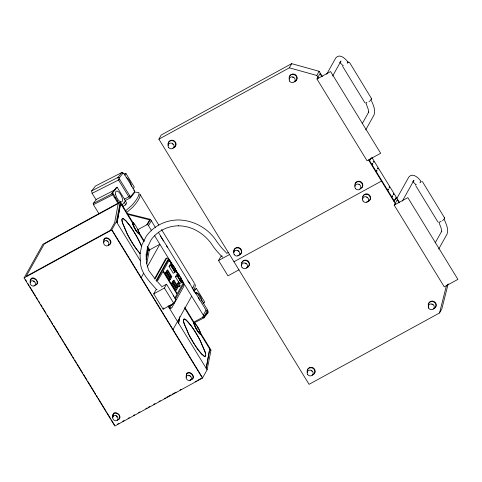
<?xml version="1.0" encoding="UTF-8"?>
<svg xmlns="http://www.w3.org/2000/svg" width="482" height="482" viewBox="0 0 482 482"><rect width="100%" height="100%" fill="white"/><g stroke="black" fill="none" stroke-linecap="round" stroke-linejoin="round"><path stroke-width="0.72" d="M181.943 280.723L183.154 283.193L177.201 293.61L163.271 270.872L169.092 260.232L172.55 265.389M95.978 199.62L92.116 193.312L91.628 190.908L95.514 186.016L121.819 172.52L124.181 173.803L134.177 190.119L134.52 191.818L134.333 192.951L130.447 197.843L125.181 200.542M194.101 322.928L203.964 317.867L207.856 312.975L208.043 311.842L207.7 310.143L197.698 293.827L195.343 292.544L197.698 293.827M120.313 204.175L117.036 222.75L120.675 203.621M146.311 258.575L147.95 249.29L149.173 250.664L146.781 263.75M178.563 323.193L179.575 317.481M209.224 351.161L206.2 368.308L209.809 349.137M199.235 330.833L211.02 350.071L207.103 369.784L202.446 378.117L114.83 426.034L24.1 277.915L111.722 230.004L116.379 221.672L120.289 201.952L133.249 223.112M146.197 259.75L148.281 248.688M178.593 323.241L179.84 316.608M322.265 76.415L319.126 71.3L291.682 63.654L161.223 134.996L158.891 139.171L309.058 384.323L439.524 312.981L446.181 286.688L447.182 284.898M448.152 283.934L441.855 308.811L439.524 312.981M134.52 191.818L130.863 196.427L130.447 197.843L128.845 196.843L118.415 179.816L117.933 177.418L121.819 172.52L124.181 173.803M36.777 284.103C39.458 278.56 28.45 275.837 30.348 282.633M103.883 240.132L104.148 239.283M110.251 243.922C111.83 240.663 107.275 236.349 104.383 239.012M116.891 417.195L116.909 416.508M119.265 418.768C121.946 413.231 110.944 410.501 112.836 417.298M186.371 374.797L186.636 373.948M192.74 378.587C194.324 375.327 189.763 371.013 186.871 373.677M169.092 266.45L170.803 265.516L171.556 263.106L170.7 263.57L169.092 266.45L173.267 273.258L174.972 272.324L175.725 269.914M172.52 265.046L171.923 266.968L171.399 266.112L172.002 264.196L172.52 265.046L171.375 265.703M172.176 267.402L173.213 265.227L175.562 269.058L174.96 270.986L174.526 271.233L172.176 267.402L173.213 265.227M174.526 271.233L174.93 269.944M175.478 276.867L177.183 275.933L177.936 273.523L177.081 273.987L175.478 276.867L179.647 283.675L181.353 282.741L182.106 280.331M177.78 276.541L178.816 274.366L181.16 278.198L180.557 280.126L180.123 280.373L177.78 276.541L178.816 274.366M180.123 280.373L181.16 278.198M181.509 279.717L180.907 281.639L180.388 280.789L180.991 278.867L181.509 279.717L179.792 280.699M342.624 66.329L364.85 102.72M371.538 98.659L349.462 62.317L348.046 62.1M371.17 99.726L371.598 98.491M415.671 185.576L437.897 221.967M444.585 217.912L422.359 181.521M444.217 218.973L444.645 217.737M24.1 277.915L42.904 244.272L120.289 201.952M122.53 206.543L125.73 204.796L126.694 203.073L125.206 200.639M146.823 224.781L149.565 219.876L127.17 214.207M137.617 229.818L147.655 224.329L150.438 219.352L127.284 213.568M148.51 225.721L151.294 220.744M149.173 250.664L149.631 249.851L159.861 244.254L147.167 266.968M141.208 277.626L143.636 273.288M154.469 278.897L165.796 258.635A4.067 1.139 61.3 0 1 166.621 258.641M154.957 279.084L166.645 258.171A4.067 1.139 61.3 0 1 169.11 259.997M156.011 280.765L167.742 259.816A2.036 0.572 61.3 0 1 168.357 260.087M157.03 281.783L163.006 271.487L176.743 293.773L176.852 294.502L174.701 298.352M161.512 286.959L166.537 284.211L175.924 299.533L173.785 303.359L163.103 309.197L153.722 293.875L155.855 290.056L157.114 289.369M165.236 273.354L166.844 270.474L167.694 270.01L171.869 276.819L170.26 279.693L169.405 280.163L165.236 273.354L166.085 272.884L167.694 270.01M169.58 278.078L170.971 276.656L167.838 271.547L167.037 272.987L170.164 278.09L170.971 276.656M153.722 293.875L164.398 288.037L166.537 284.211M158.891 139.171L289.351 67.823L291.682 63.654M171.496 283.567L173.098 280.693L173.954 280.223L178.123 287.031L176.514 289.911L175.665 290.375L171.496 283.567L172.345 283.103L173.954 280.223M163.103 309.197L163.82 307.926M177.225 286.868L176.424 288.308L173.291 283.199L174.098 281.759L177.225 286.868L176.376 287.332L173.243 282.229M172.713 303.684L171.556 305.715A2.042 0.572 61.3 0 1 170.52 304.943M175.267 299.117L183.696 284A2.036 0.572 61.3 0 0 183.07 282.024L180.593 277.855M173.02 329.549L191.667 296.177M318.367 78.03L316.801 75.469L319.126 71.3M316.963 79.012L330.604 71.553L380.659 153.27L367.019 160.729L316.963 79.012L319.982 73.601L321.94 76.795M238.933 269.842L227.956 275.843L218.569 260.521L220.744 256.635L222.033 255.924M326.676 74.246L335.797 57.924C339.461 53.231 345.275 58.322 347.661 61.804M332.646 76.017L341.015 61.033L340.268 61.81M193.403 322.392L204.097 316.547L203.265 315.108L206.043 310.131M204.097 316.547L206.898 311.529L158.331 232.24M362.229 123.663L368.784 111.938L368.591 112.728L368.224 109.173L365.977 103.275M365.705 129.893L374.098 114.873C375.827 110.089 373.243 105.028 371.453 100.648M370.61 158.638L369.242 161.084L371.038 158.403M394.276 201.024L396.331 197.355L393.854 201.259L394.276 201.024L369.67 160.849M396.746 198.626L408.79 177.081C412.447 172.387 418.268 177.484 420.653 180.961M394.198 205.103L407.844 197.644L457.9 279.361L444.259 286.826L394.198 205.103L397.222 199.699L399.18 202.886M402.356 201.042L414.008 180.196L413.261 180.973M435.222 242.826L441.777 231.095L441.584 231.89L441.217 228.335L438.969 222.437M438.698 249.049L447.091 234.035C448.814 229.251 446.23 224.184 444.446 219.81M133.845 190.547L134.177 190.119M207.368 310.571L207.7 310.143M123.049 173.092L119.391 177.701L119.735 179.4L129.73 195.716L128.845 196.843L124.242 199.205M98.906 213.634L93.43 204.693L93.189 203.494L96.52 199.295L114.933 189.848M124.627 175.159L125.959 173.484L134.303 187.1L132.966 188.781M118.289 203.747L111.842 193.222L116.283 187.625L117.108 187.203L125.453 200.825L121.892 205.302M111.842 193.222L112.661 192.8L117.108 187.203M193.752 291.062L196.355 288.399L204.693 302.021L203.362 303.696M194.132 291.2L196.355 288.399M202.982 303.558L203.874 302.443M208.043 311.842L204.38 316.451L203.964 317.867L202.368 316.867M170.767 306.106L170.706 306.184A2.042 0.572 61.3 0 1 169.664 305.413M125.681 210.736L131.658 205.531A97.768 16.249 -31.5 0 0 138.888 192.583L134.484 191.999M126.724 212.442L132.701 207.236A97.768 16.249 -31.5 0 0 139.937 194.288L158.795 225.082M118.367 419.551L119.03 419.039M188.884 375.779L189.709 375.617L190.438 376.569M192.505 378.858L191.041 379.659M175.129 269.299L175.562 269.058M226.552 253.454L228.492 252.393M218.569 260.521L229.546 254.52M233.975 261.744L381.491 181.075M117.524 424.148L118.837 423.431M122.783 421.268L124.103 420.551M128.049 418.394L129.363 417.671M133.309 415.514L134.629 414.797M138.575 412.634L139.888 411.917M145.811 408.676L147.124 407.959M148.444 407.242L149.757 406.519M153.704 404.362L155.023 403.639M158.97 401.482L160.283 400.765M164.229 398.602L165.549 397.885M166.862 397.168L170.809 395.005M172.128 394.288L176.075 392.131M180.021 389.968L181.34 389.251M195.156 381.696L196.469 380.973M197.783 380.256L201.072 378.454M91.628 190.908L117.933 177.418L119.391 177.701M125.139 173.906L125.959 173.484M92.116 193.312L119.735 179.4M93.189 203.494L112.258 193.71M93.43 204.693L113.162 194.571M108.552 244.995L109.354 244.705M108.311 245.428C116.638 241.44 102.431 232.258 103.823 242.452M33.089 281.163L33.963 281.247L34.421 281.843M117.325 420.274C125.555 416.695 111.854 407.103 113.077 416.864M178.563 225.805C167.772 225.931 157.204 231.005 151.029 239.97L147.715 246.808L146.1 254.604L146.438 262.708M106.763 240.91L107.631 241.229M33.951 285.645C43.862 283.802 29.709 271.48 30.589 282.199M189.914 380.135C199.982 377.912 185.245 365.898 186.311 377.117M178.394 225.817C192.927 225.859 205.953 234.583 213.351 246.736C216.201 250.453 219.244 254.05 222.702 257.219M116.005 415.749L116.801 416.279M289.351 67.823L316.801 75.469M129.73 195.716L130.863 196.427M132.96 222.533L134.749 224.437A6.38 1.036 60.1 0 1 137.575 229.052L139.027 232.426A6.754 1.097 60.1 0 1 138.732 233.71L136.948 231.806A6.38 1.036 60.1 0 1 134.117 227.197L132.664 223.823M339.708 62.323L342.786 65.413M412.7 181.479L415.779 184.57M226.287 252.725C222.823 249.387 219.774 245.657 216.924 241.795C208.796 228.607 193.842 220.208 178.346 219.943L178.177 219.955C165.621 220.105 153.33 226.004 146.142 236.433L141.913 244.874L140.033 253.948L140.467 263.594C141.756 274.336 149.968 281.819 156.602 289.64M161.356 286.025L157.873 282.151M134.104 223.811L132.851 222.6A6.754 1.097 60.1 0 0 132.556 223.883L134.008 227.257A6.38 1.036 60.1 0 0 136.84 231.872L138.623 233.776A6.754 1.097 60.1 0 0 139.063 233.065M140.099 253.49L136.731 249.375M140.003 253.55L136.635 249.429A21.033 3.416 60.1 0 1 127.302 234.228L122.518 223.1A22.268 3.615 60.1 0 1 123.494 218.864L126.013 221.015L129.387 225.136A21.033 3.416 60.1 0 1 138.714 240.337L141.353 245.862M154.336 277.885L148.655 270.372L146.407 262.509M196.198 324.982L194.397 323.048A6.754 1.097 60.1 0 0 194.077 324.296L195.511 327.658A6.38 1.036 60.1 0 0 198.337 332.279L200.138 334.213A6.754 1.097 60.1 0 0 200.458 332.966L199.024 329.61A6.38 1.036 60.1 0 0 196.764 325.79M187.745 280.855L189.956 283.838M371.718 157.18L399.506 202.506M368.549 159.958L395.602 204.121M161.548 229.571L194.162 282.82A97.768 16.249 -31.5 0 1 192.812 288.049M150.438 219.352L155.596 227.769M160.422 236.078L163.422 240.982M192.005 287.64L195.758 293.767M173.484 266.365L169.778 260.328A2.036 0.572 61.3 0 0 168.598 259.352L156.457 281.066A2.042 0.572 61.3 0 0 156.445 281.187M173.833 266.817L179.834 276.614M147.655 224.329L151.637 230.83M154.379 235.3L173.538 266.588M175.105 269.137L178.316 274.385M180.973 278.717L203.265 315.108M172.785 265.474L173.954 267.389M175.285 269.86L178.027 274.33M169.387 260.437L170.152 261.684M175.129 269.812L175.894 271.059M177.045 272.933L177.81 274.186M172.61 267.155L174.96 270.986M178.207 276.294L180.557 280.126M170.803 265.516L174.972 272.324M177.183 275.933L181.353 282.741M178.665 281.765L179.19 282.621M166.989 272.011L170.116 277.12M124.236 202.368L125.73 204.796M166.085 272.884L170.26 279.693M172.345 283.103L176.514 289.911M137.966 230.806L144.251 241.066M147.781 246.838L149.745 250.044M184.702 307.106L195.306 324.422M119.988 202.494L132.948 223.654M138.84 233.276L144.004 241.705M147.088 246.742L149.444 250.586M184.793 308.293L194.65 324.38M200.09 333.267L210.718 350.613M112.661 192.8L119.108 203.326M114.722 197.126L115.505 198.403M116.68 200.319L117.463 201.597M164.398 288.037L173.785 303.359M116.379 221.672L140.395 260.882M168.097 306.106L207.103 369.784M112.39 230.583L202.078 376.996M111.722 230.004L202.446 378.117M25.558 279.783L26.739 281.705M27.92 283.633L29.101 285.561M29.884 286.844L35.397 295.834M36.18 297.117L37.753 299.69M38.542 300.973L39.723 302.901M40.506 304.184L42.079 306.751M42.868 308.034L46.013 313.173M47.194 315.101L48.375 317.029M49.164 318.313L50.339 320.235M51.128 321.524L52.701 324.091M53.49 325.374L58.997 334.363M59.78 335.647L61.353 338.219M62.142 339.503L63.323 341.431M64.112 342.714L71.975 355.553M72.764 356.843L73.945 358.765M74.728 360.054L76.301 362.621M77.09 363.904L82.597 372.893M83.386 374.177L86.923 379.961M87.712 381.244L95.581 394.083M96.364 395.373L97.545 397.295M98.334 398.578L106.197 411.423M106.986 412.706L110.523 418.49M111.312 419.774L114.457 424.907M198.403 297.629L199.602 300.153M166.447 245.458L167.344 247.35M141.72 246.398L138.81 240.283A21.033 3.416 60.1 0 0 129.483 225.076L126.115 220.961L123.585 218.804A22.268 3.615 60.1 0 0 122.621 223.046L127.399 234.174A21.033 3.416 60.1 0 0 136.731 249.375M138.352 230.968L138.918 232.487M207.489 311.173L207.856 312.975M347.287 62.299A3.031 0.506 -31.5 0 1 347.829 62.726M347.564 62.961A3.031 0.506 -31.5 0 1 347.239 63.226M343.329 65.365A3.031 0.506 -31.5 0 1 343.027 65.347M370.833 99.623A3.031 0.506 -31.5 0 1 369.839 101.009M369.429 101.298A3.031 0.506 -31.5 0 1 368.989 101.582M366.874 102.696A3.031 0.506 -31.5 0 1 366.555 102.805M366.115 102.889A3.031 0.506 -31.5 0 1 366.133 102.473M237.295 250.73A0.994 0.94 29.2 0 1 238.042 250.845M238.409 251.2A0.994 0.94 29.2 0 1 238.512 251.429M233.933 251.11A3.946 3.736 29.2 0 1 239.693 247.965A3.946 3.736 29.2 0 1 239.861 254.514M233.83 252.556A3.946 3.736 29.2 0 1 236.795 247.917A3.946 3.736 29.2 0 1 241.446 251.411A3.946 3.736 29.2 0 1 237.668 255.442M172.363 143.624A0.994 0.94 29.2 0 1 172.568 143.775M172.833 144.208A0.994 0.94 29.2 0 1 172.875 144.455M168.411 144.871A3.946 3.736 29.2 0 1 170.724 140.389A3.946 3.736 29.2 0 1 175.641 142.455A3.946 3.736 29.2 0 1 174.183 147.293M168.152 145.335A3.946 3.736 29.2 0 1 170.791 140.756A3.946 3.736 29.2 0 1 175.629 143.54A3.946 3.736 29.2 0 1 172.996 148.113M358.915 184.51A0.994 0.94 29.2 0 1 359.361 184.769M355.15 183.901A3.946 3.736 29.2 0 1 360.807 181.732A3.946 3.736 29.2 0 1 361.765 187.703M354.945 186.323A3.946 3.736 29.2 0 1 357.578 181.75A3.946 3.736 29.2 0 1 362.422 184.528A3.946 3.736 29.2 0 1 359.789 189.101M292.496 77.367A0.994 0.94 29.2 0 1 293.472 77.391M289.471 76.68A3.946 3.736 29.2 0 1 295.556 74.794A3.946 3.736 29.2 0 1 295.297 81.066M289.266 79.102A3.946 3.736 29.2 0 1 291.899 74.529A3.946 3.736 29.2 0 1 296.743 77.307A3.946 3.736 29.2 0 1 294.11 81.88M444.181 218.888A3.031 0.506 -31.5 0 1 443.85 219.479M443.585 219.72A3.031 0.506 -31.5 0 1 443.265 219.985M442.886 220.262A3.031 0.506 -31.5 0 1 442.476 220.545M441.132 221.358A3.031 0.506 -31.5 0 1 440.699 221.587M440.289 221.786A3.031 0.506 -31.5 0 1 439.921 221.943M439.349 222.124A3.031 0.506 -31.5 0 1 439.018 222.021M420.653 181.431A3.031 0.506 -31.5 0 1 420.611 182.214M420.286 182.473A3.031 0.506 -31.5 0 1 419.912 182.756M416.189 184.63A3.031 0.506 -31.5 0 1 416.087 184.389M245.043 263.377A0.994 0.94 29.2 0 1 246.157 263.847M241.789 262.786A3.946 3.736 29.2 0 1 247.869 260.895A3.946 3.736 29.2 0 1 247.609 267.167M241.578 265.202A3.946 3.736 29.2 0 1 244.217 260.629A3.946 3.736 29.2 0 1 249.055 263.407A3.946 3.736 29.2 0 1 246.423 267.986M311.227 370.61A0.994 0.94 29.2 0 1 311.938 371.303M307.468 370.007A3.946 3.736 29.2 0 1 313.119 367.832A3.946 3.736 29.2 0 1 314.077 373.803M307.257 372.423A3.946 3.736 29.2 0 1 309.896 367.85A3.946 3.736 29.2 0 1 314.734 370.628A3.946 3.736 29.2 0 1 312.101 375.207M366.663 197.156A0.994 0.94 29.2 0 1 367.374 197.849M362.898 196.554A3.946 3.736 29.2 0 1 368.983 194.662A3.946 3.736 29.2 0 1 368.724 200.934M362.693 198.97A3.946 3.736 29.2 0 1 365.657 194.33A3.946 3.736 29.2 0 1 370.303 197.831A3.946 3.736 29.2 0 1 366.531 201.862M431.83 304.371A0.994 0.94 29.2 0 1 432.342 304.377M432.583 304.479A0.994 0.94 29.2 0 1 432.95 304.835M428.474 304.751A3.946 3.736 29.2 0 1 433.77 301.37A3.946 3.736 29.2 0 1 435.192 307.57M434.403 308.155A3.946 3.736 29.2 0 1 433.475 308.51M428.787 307.112A3.946 3.736 29.2 0 1 430.372 301.828A3.946 3.736 29.2 0 1 435.74 304.082A3.946 3.736 29.2 0 1 433.216 308.974M182.407 281.687A4.067 1.139 61.3 0 1 182.672 282.139M182.925 282.609A4.067 1.139 61.3 0 1 183.16 283.079M183.365 283.549A4.067 1.139 61.3 0 1 183.853 286.26L171.803 307.829A4.067 1.139 61.3 0 1 169.062 305.564M170.947 308.293A4.067 1.139 61.3 0 1 168.206 306.028M173.177 295.894A2.024 0.566 61.3 0 1 173.4 296.364M179.238 286.157A2.024 0.566 61.3 0 1 178.509 286.416A2.024 0.566 61.3 0 1 177.171 284.037A2.024 0.566 61.3 0 1 177.665 283.362M137.707 232.276A4.971 0.807 60.1 0 1 137.388 231.969M136.165 230.39A4.971 0.807 60.1 0 1 133.478 225.383M133.297 224.859A4.971 0.807 60.1 0 1 133.195 224.437M134.086 224.401A4.971 0.807 60.1 0 1 134.46 224.829M126.097 177.364A6.073 2.482 62.8 0 1 131.393 186.347M195.3 293.104A6.073 2.482 62.8 0 1 199.156 294.604A6.073 2.482 62.8 0 1 202.024 301.322M195.204 284.519A97.768 16.249 -31.5 0 1 193.854 289.754M198.897 332.393A4.971 0.807 60.1 0 1 198.114 331.429M197.668 330.803A4.971 0.807 60.1 0 1 194.818 325.284M197.777 327.905A4.971 0.807 60.1 0 1 198.216 328.67M199.295 330.851A4.971 0.807 60.1 0 1 199.536 331.459M205.627 355.264A22.268 3.615 60.1 0 1 204 356.12L201.452 353.915L198.066 349.751A21.033 3.416 60.1 0 1 188.751 334.508L184.016 323.44A22.268 3.615 60.1 0 1 185.07 319.337L187.618 321.542L191.005 325.705A21.033 3.416 60.1 0 1 200.325 340.949L205.055 352.017A22.268 3.615 60.1 0 1 205.507 353.884M30.167 282.446C29.39 285.495 34.65 287.995 35.451 284.38C36.234 281.331 30.975 278.831 30.167 282.446M103.642 242.265C102.865 245.314 108.125 247.814 108.926 244.199C109.709 241.151 104.449 238.65 103.642 242.265M112.661 417.111C111.878 420.159 117.138 422.66 117.945 419.045C118.723 415.996 113.463 413.496 112.661 417.111M186.136 376.93C185.353 379.979 190.613 382.479 191.42 378.864C192.198 375.815 186.938 373.321 186.136 376.93M118.253 203.476L114.65 222.648L110.348 230.342L26.136 276.391L44.278 243.934L118.253 203.476M372.279 163.32L372.767 164.193L372.279 163.32M373.405 161.301L373.893 162.175L373.405 161.301M376.448 170.128L376.942 171.002L376.448 170.128M377.575 168.116L378.069 168.989L377.575 168.116M388.022 189.022L388.516 189.896L388.022 189.022M389.149 187.01L389.643 187.884L389.149 187.01M392.197 195.831L392.685 196.704L392.221 195.812M393.318 193.818L393.812 194.692L393.318 193.818M194.855 323.241L194.505 322.988A6.754 1.097 60.1 0 0 194.186 324.235L195.62 327.591A6.38 1.036 60.1 0 0 198.445 332.219L200.247 334.147A6.754 1.097 60.1 0 0 200.566 332.905L199.132 329.543A6.38 1.036 60.1 0 0 196.307 324.922L194.855 323.241M186.317 320.114L185.166 319.277A22.268 3.615 60.1 0 0 184.118 323.386L188.848 334.454A21.033 3.416 60.1 0 0 198.162 349.697L201.548 353.854L204.103 356.065A22.268 3.615 60.1 0 0 205.151 351.956L200.422 340.888A21.033 3.416 60.1 0 0 191.101 325.651L186.317 320.114M234.18 254.55A3.037 2.874 29.2 0 0 239.367 254.665A3.037 2.874 29.2 0 0 236.662 250.242A3.037 2.874 29.2 0 0 234.18 254.55M168.501 147.329A3.037 2.874 29.2 0 0 173.689 147.444A3.037 2.874 29.2 0 0 170.983 143.021A3.037 2.874 29.2 0 0 168.501 147.329M355.288 188.323A3.037 2.874 29.2 0 0 360.482 188.432A3.037 2.874 29.2 0 0 357.771 184.01A3.037 2.874 29.2 0 0 355.288 188.323M289.61 81.103A3.037 2.874 29.2 0 0 294.803 81.211A3.037 2.874 29.2 0 0 292.092 76.789A3.037 2.874 29.2 0 0 289.61 81.103M241.928 267.203A3.037 2.874 29.2 0 0 247.115 267.311A3.037 2.874 29.2 0 0 244.41 262.889A3.037 2.874 29.2 0 0 241.928 267.203M307.606 374.424A3.037 2.874 29.2 0 0 312.794 374.532A3.037 2.874 29.2 0 0 310.089 370.11A3.037 2.874 29.2 0 0 307.606 374.424M363.036 200.97A3.037 2.874 29.2 0 0 368.23 201.084A3.037 2.874 29.2 0 0 365.519 196.662A3.037 2.874 29.2 0 0 363.036 200.97M428.715 308.191A3.037 2.874 29.2 0 0 433.908 308.305A3.037 2.874 29.2 0 0 431.197 303.883A3.037 2.874 29.2 0 0 428.715 308.191M178.063 283.705A2.024 0.566 61.3 0 0 179.949 286.296A2.024 0.566 61.3 0 0 179.069 283.506A2.024 0.566 61.3 0 0 178.063 283.705M115.566 194.198A6.073 2.482 62.8 0 0 121.488 202.024A6.073 2.482 62.8 0 0 119.934 193.354A6.073 2.482 62.8 0 0 115.566 194.198"/></g></svg>
